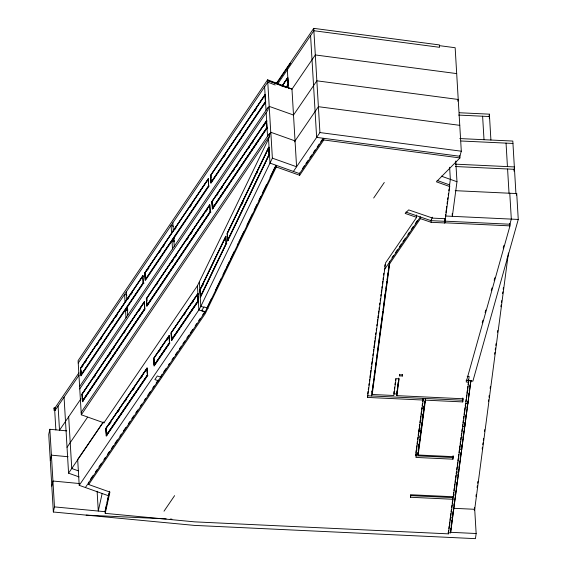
<?xml version="1.0" encoding="UTF-8"?>
<svg xmlns="http://www.w3.org/2000/svg" width="567" height="567" viewBox="0 0 567 567"><rect width="100%" height="100%" fill="white"/><g stroke="black" fill="none" stroke-linecap="round" stroke-linejoin="round"><path stroke-width="0.85" d="M418.007 453.317L417.957 454.408L415.661 454.302M448.596 530.244L448.263 532.739L450.567 532.845L455.478 495.367M489.037 116.745L489.378 114.158L459.383 112.748M489.286 118.297L489.519 116.54L458.646 115.087M513.943 171.085L514.389 167.662M475.947 496.38L476.181 494.622M477.102 487.599L477.315 485.848M477.676 483.212L477.889 481.454M482.184 448.979L482.411 447.221M482.758 444.592L482.978 442.834M483.339 440.205L483.552 438.447M484.494 431.423L484.707 429.666M488.421 401.578L488.648 399.827M488.995 397.191L489.215 395.433M490.15 388.416L490.37 386.659M494.651 354.184L494.885 352.426M495.232 349.789L495.452 348.039M495.806 345.402L496.033 343.645M497.543 332.234L497.762 330.483M500.888 306.782L501.122 305.025M501.469 302.395L501.689 300.638M502.624 293.614L502.844 291.856M503.198 289.227L503.425 287.469M507.125 259.381L507.359 257.624M508.422 252.988L474.707 509.294L453.557 508.294M367.685 394.015L368.04 391.393M368.274 389.642L368.507 387.892M368.855 385.269L369.089 383.519M369.443 380.896L369.677 379.146M369.911 377.395L370.265 374.773M370.499 373.022L370.846 370.4M371.08 368.649L371.314 366.899M371.668 364.276L372.016 361.647M372.25 359.896L372.484 358.153M372.838 355.523L373.072 353.773M373.419 351.15L373.653 349.4M373.887 347.649L374.241 345.027M374.475 343.276L374.83 340.654M375.063 338.903L375.411 336.281M375.645 334.53L375.878 332.779M376.233 330.157L376.467 328.406M376.814 325.777L377.048 324.033M377.282 322.283L377.636 319.653M377.87 317.91L378.217 315.28M378.451 313.53L378.806 310.907M379.039 309.157L379.273 307.406M379.628 304.784L379.862 303.033M380.209 300.411L380.443 298.66M380.797 296.038L381.031 294.287M381.265 292.537L381.612 289.914M381.846 288.164L382.08 286.413M382.434 283.791L382.782 281.161M383.016 279.411L383.249 277.667M383.604 275.038L383.838 273.287M384.766 266.377L384.993 264.669M418.007 452.629L418.148 455.01L453.267 456.662L452.927 459.178L415.944 457.434L416.213 455.429L415.781 455.407L423.188 400.047L367.551 397.424L385.546 262.904L416.632 217.345L416.49 214.964M372.051 392.102L373.228 383.32M373.462 381.57L373.809 378.933M374.043 377.175L374.985 370.159M375.219 368.401L376.041 362.256M376.275 360.499L376.63 357.869M376.864 356.111L377.218 353.482M377.452 351.724L378.387 344.701M378.628 342.95L379.451 336.805M379.684 335.047L380.138 331.624M380.266 330.66L382.853 311.354M383.086 309.596L384.61 298.185M385.673 290.29L384.823 296.64L384.717 294.904M385.907 288.532L386.255 285.896M386.488 284.145L386.843 281.508M387.077 279.758L388.019 272.734M388.253 270.976L389.075 264.832M371.676 395.964L389.586 262.053M425.392 398.566L425.484 400.153L462.743 401.911L463.161 398.771L396.879 395.646L399.133 378.82L396.064 378.678L393.81 395.497L372.193 394.483L389.685 263.705L389.543 261.323M393.824 393.002L394.051 391.322M394.391 388.799L394.618 387.112M394.951 384.589L395.178 382.909M395.518 380.386L395.738 378.699M396.737 393.264L397.077 390.741M397.304 389.054L398.204 382.328M398.431 380.641L398.764 378.118M398.807 378.848L396.787 393.987L393.718 393.845M399.544 375.893L399.7 374.744L402.549 374.879L402.4 376.02L399.544 375.893L399.452 374.305M445.095 218.571L444.677 221.3L431.048 220.655L405.915 212.065M445.669 214.262L445.435 216.006L518.259 219.436L516.721 193.567L455.209 190.668M445.903 212.512L446.257 209.896M446.491 208.153L446.725 206.409M447.072 203.794L447.42 201.172M447.654 199.428L447.887 197.685M448.242 195.069L448.476 193.319M448.823 190.703L449.057 188.96M449.291 187.216L450.34 179.363L449.624 167.258M420.338 217.062L420.431 218.642L431.147 222.307L444.776 222.951L445.343 218.727L432.749 218.132L408.665 209.896L405.178 213.433L416.632 217.345M509.839 223.49L509.981 225.872L444.847 222.803L449.702 186.55L449.56 184.169M415.887 452.586L416.228 450.014M416.462 448.299L416.802 445.726M417.036 444.018L417.376 441.445M417.61 439.73L417.95 437.157M418.177 435.442L418.524 432.876M421.054 431.267L418.751 431.161L419.091 428.624M419.318 426.93L419.658 424.392M419.885 422.698L420.225 420.154M420.452 418.467L420.792 415.923M421.019 414.236L421.359 411.692M421.586 409.998L421.777 407.793M422.146 405.823L422.472 403.335M422.698 401.677L423.138 398.367L462.644 400.259L462.856 398.686M416.072 454.103L415.845 455.776L452.835 457.519L453.054 455.847M106.596 504.169L105.093 510.98L105.235 513.362L194.722 521.86L448.384 533.852L453.012 499.272L410.565 497.266L410.898 494.757L453.345 496.756L468.661 382.278L468.519 379.897M418.148 450.141L418.382 448.398M418.737 445.782L418.97 444.032M419.318 441.417L419.552 439.673M419.899 437.058L420.133 435.314M420.487 432.692L420.721 430.948M420.969 429.084L421.203 427.334M421.55 424.711L421.784 422.968M422.139 420.338L422.372 418.595M422.72 415.965L422.954 414.222M423.308 411.592L423.542 409.849M423.79 407.985L424.024 406.256M424.364 403.669L424.598 401.946M418.24 450.885L418.701 448.107M418.822 446.534L419.169 443.918M419.396 442.905L419.863 439.432M419.984 437.823L420.324 435.959M420.452 434.343L420.92 430.863M421.139 429.906L421.479 427.369M421.706 425.675L422.153 422.287M422.202 421.281L422.55 418.673M422.833 417.213L423.712 409.962M423.946 408.219L424.307 406.199M424.414 404.739L424.881 401.932M418.148 455.01L425.484 400.153M455.74 161.028L456.974 181.723L452.346 216.332L452.19 213.738M452.962 457.682L453.182 456.081M462.601 399.529L462.814 397.956M448.816 528.586L449.149 526.091M449.376 524.425L449.709 521.931M449.929 520.272L450.262 517.777L452.565 517.884L452.402 515.835M450.489 516.083L450.829 513.546M451.056 511.852L451.396 509.315M451.623 507.621L451.963 505.084M452.19 503.39L452.53 500.852M452.757 499.158L453.097 496.621M453.664 492.39L453.324 494.927L455.62 495.034L455.592 494.516M453.891 490.696L454.224 488.152M454.451 486.465L454.791 483.92M455.017 482.233L455.358 479.689M455.584 477.995L455.925 475.458M456.151 473.764L456.378 472.077L458.682 472.183L458.646 471.666M456.719 469.533L457.059 466.995M457.286 465.301L457.626 462.764M457.853 461.07L458.193 458.533M458.419 456.839L458.753 454.302M458.979 452.608L459.32 450.07M459.546 448.377L459.887 445.839M460.113 444.145L460.454 441.608M460.68 439.914L461.021 437.37M461.247 435.683L461.588 433.138M461.814 431.452L462.155 428.907M464.763 425.959L464.791 426.476L462.495 426.37L462.722 424.676M462.948 422.982L463.282 420.445M463.508 418.751L463.849 416.213M464.075 414.52L464.416 411.982M464.642 410.288L464.983 407.751M465.209 406.057L465.55 403.52L467.853 403.626L467.683 401.578M465.776 401.805L466.124 399.232M466.35 397.517L466.698 394.951M466.924 393.236L467.272 390.663M467.499 388.948L467.839 386.382M468.073 384.667L469.129 376.41L467.208 376.318M450.517 530.365L450.744 528.657M451.091 526.098L451.318 524.39M451.658 521.831L451.885 520.123M452.714 513.957L453.061 511.328M453.295 509.584L453.529 507.834M453.883 505.211L454.117 503.461M454.465 500.838L454.699 499.088M455.535 492.851L455.769 491.1M456.123 488.478L456.357 486.727M456.704 484.105L456.938 482.354M457.293 479.732L457.526 477.988M457.874 475.359L458.108 473.615M458.944 467.378L459.178 465.627M459.532 463.005L459.766 461.254M460.113 458.632L460.347 456.882M460.702 454.259L460.936 452.509M461.765 446.272L461.999 444.521M462.353 441.899L462.7 439.276M462.934 437.526L463.168 435.782M463.522 433.153L463.756 431.409M464.104 428.78L464.338 427.036M464.706 424.293L464.94 422.55M465.174 420.799L465.408 419.048M465.762 416.426L465.996 414.675M466.343 412.053L466.577 410.302M466.932 407.68L467.165 405.929M467.527 403.194L467.761 401.45M468.583 395.341L468.817 393.597M469.164 390.982L469.398 389.238M469.745 386.616L469.979 384.873M470.334 382.257L470.567 380.514M455.563 494.743L470.943 380.485L450.567 532.845M474.26 510.208L474.607 507.635L476.145 533.512L475.451 538.65L194.297 525.389L53.348 512.001L48.741 434.393L49.861 429.283L66.715 430.877M50.279 460.262L51.399 455.152L68.111 456.74M51.817 486.132L52.937 481.022L79.323 483.523M53.348 512.001L54.475 506.891L49.861 429.283M102.152 493.496L98.289 511.051L97.113 491.22M106.965 502.468L109.027 493.106M105.143 511.703L109.651 491.199M105.235 513.362L109.913 492.085L88.665 484.523L88.523 482.141M516.289 195.105L516.721 193.567M482.226 322.779L482.942 320.235M485.09 312.587L485.806 310.036M491.291 290.488L492 287.944M494.148 280.296L494.863 277.745M503.212 248.006L503.921 245.454M509.407 225.907L511.314 219.11L509.776 193.241M509.981 225.872L466.187 381.96L468.661 382.278M518.259 219.436L472.878 381.18L466.088 380.301L470.943 380.485M457.746 101.16L458.228 99.466L316.854 80.819L293.245 115.42M439.475 45.658L455.152 47.727L461.304 151.205L459.851 156.279L316.634 137.384L310.581 35.558M431.048 220.655L432.387 217.175M103.903 422.833L197.422 285.768L269.701 136.491L269.601 134.84L270.835 132.288L272.373 158.158L200.81 306.435L198.861 309.986L79.217 485.331L108.637 495.806M199.853 289.886L225.801 236.12L226.261 243.881L200.314 297.647M268.701 147.236L227.126 233.377L227.587 241.138L269.162 154.997L268.701 147.236L269.282 147.377M268.68 147.675L227.247 233.363L227.721 240.16L228.232 240.28L228.125 238.587M200.52 296.69L200.116 289.914L225.857 236.581L199.974 289.879L200.449 296.676L226.261 243.356M269.155 154.472L227.792 240.174L227.388 233.398L268.751 147.696M202.476 286.037L203.241 284.45M241.613 204.935L243.144 201.76M256.929 173.19L257.694 171.603M200.378 296.654L226.183 243.342M227.65 240.139L269.084 154.451M207.324 307.222L207.316 308.058M207.657 306.534L211.505 298.561M215.736 289.787L221.13 278.624M223.051 274.634L225.744 269.049M226.517 267.454L229.592 261.075M230.365 259.48L234.256 251.415M237.29 245.128L238.062 243.534M238.827 241.939L243.831 231.57M246.914 225.191L252.301 214.028M254.222 210.038L256.915 204.46M258.843 200.47L260.763 196.487M262.691 192.497L266.54 184.523M270.005 177.343L275.002 166.981M276.2 165.309L205.169 311.985L85.383 487.528M276.207 165.38L276.299 166.967L205.261 313.636L88.665 484.523M205.119 311.255L205.254 311.829M291.516 88.828L267.631 79.791L78.09 360.669L81.308 414.789L104.101 422.897M78.232 363.05L267.773 82.172L275.222 84.986M265.065 94.583L210.378 175.621L210.839 183.382L265.526 102.344M143.288 276.278L142.735 276.086L80.585 368.189L81.124 375.021M208.153 179.144L208.628 185.948L145.393 279.651L144.989 272.876L208.224 179.165L144.918 272.847L145.322 279.623L208.557 185.919L209.11 186.111M265.895 101.968L265.342 101.776L210.938 182.397L210.534 175.621L264.938 94.994L265.413 101.798M142.87 276.136L80.649 368.217L81.074 374.17M81.627 367.657L83.101 365.46M85.078 362.54L86.56 360.343M96.914 344.991L98.396 342.801M100.366 339.874L101.847 337.684M112.209 322.332L113.691 320.142M115.661 317.215L117.142 315.025M127.497 299.674L128.978 297.477M130.956 294.557L132.43 292.359M147.448 270.112L148.93 267.915M159.306 252.542L160.787 250.345M162.764 247.418L164.246 245.22M174.615 229.848L176.103 227.65M189.931 207.153L191.412 204.956M223.944 156.754L225.425 154.557M239.274 134.032L240.762 131.835M254.611 111.316L256.093 109.112M276.037 83.831L313.735 28.35L439.432 44.928L439.574 47.309L313.877 30.731L277.476 84.292M276.859 83.356L290.432 63.291L287.249 67.962L288.447 88.31M80.982 374.971L143.139 282.862L142.735 276.086M81.053 374.993L143.274 282.912M210.669 175.664L211.073 182.446L265.476 101.819M143.323 283.436L80.89 375.956L80.429 368.196L142.863 275.675L143.323 283.436L143.876 283.628M125.541 310.794L127.525 307.86M172.368 241.4L174.338 238.487M126.802 310.808L127.781 309.355M173.346 241.84L174.317 240.394M281.884 86.106L287.809 77.551M79.628 386.538L267.922 107.503L268.063 109.885L79.77 388.919M286.243 80.89L287.724 78.685M267.971 108.233L269.212 106.383L293.508 115.03M286.59 86.737L288.071 84.54M286.654 86.765L288.206 84.589L287.738 77.785L282.295 85.851L287.667 77.764L288.256 85.107L286.782 87.297M266.603 120.452L211.916 201.491L212.377 209.251L267.064 128.213L267.617 128.404M82.258 394.108L144.408 302.005L82.116 394.065L82.591 400.862L144.812 308.781L82.662 400.89L82.187 394.086M267.029 121.062L266.476 120.863L266.951 127.667L212.54 208.287L212.136 201.512L266.61 120.913L212.072 201.491L212.476 208.266L213.022 208.458M94.016 377.445L95.497 375.248M108.318 356.246L110.785 352.589M112.755 349.662L114.236 347.472M123.613 333.58L125.087 331.39M138.901 310.922L140.382 308.732M156.393 285.003L157.874 282.805M171.709 262.308L173.19 260.111M175.168 257.184L176.649 254.987M187.025 239.614L188.506 237.417M190.484 234.49L191.965 232.293M202.341 216.92L203.822 214.723M205.793 211.796L207.281 209.599M216.58 195.821L218.061 193.616M221.031 189.222L222.512 187.025M232.895 171.631L234.384 169.434M236.361 166.5L237.842 164.302M248.233 148.908L249.714 146.711M251.691 143.777L253.18 141.58M263.563 126.193L265.044 123.989M212.476 208.266L266.88 127.646L267.426 127.837M209.691 205.013L210.166 211.817L146.931 305.521L210.229 211.838M212.611 208.316L267.014 127.695M210.279 212.356L146.768 306.478L146.307 298.717L209.818 204.595L210.279 212.356L210.832 212.554M81.166 412.407L269.084 133.94L269.226 136.321L81.308 414.789M269.127 134.67L270.75 132.253L267.631 79.791M54.956 407.964L53.936 408.105L54.078 410.487L55.098 410.345L54.956 407.964L78.898 372.88M54.638 409.225L54.843 408.92L54.942 410.572L79.04 375.262M80.968 398.757L59.514 430.197L58.075 405.979M67.034 447.299L87.58 417.184M103.314 421.898L77.679 459.461L79.217 485.331M294.386 141.863L318.392 106.688L459.766 125.335M79.054 476.897L68.572 473.169L103.01 422.698M197.727 293.72L171.05 332.815L171.51 340.576L198.188 301.481L197.727 293.72L198.273 293.912M147.087 368.408L105.951 428.446L106.426 435.243L147.42 375.163M198.145 294.33L197.6 294.131L171.206 332.815L171.61 339.59L172.155 339.782M106.49 435.272L147.491 375.191L147.016 368.387L106.022 428.468L106.44 434.421M169.157 336.061L153.855 358.365L154.252 365.148L169.49 342.815M197.6 294.131L198.067 300.935L171.744 339.64L171.269 332.836L197.734 294.181M109.466 424.293L110.948 422.124M117.858 411.989L119.339 409.821M125.272 401.131L126.753 398.962M132.678 390.273L134.159 388.104M141.077 377.969L142.558 375.793M159.249 351.334L160.723 349.173M166.62 340.526L168.094 338.364M183.701 315.493L185.196 313.303M192.17 303.083L193.666 300.9M146.945 368.359L147.349 375.141L106.355 435.222L106.901 435.421M169.427 342.787L154.189 365.12L153.785 358.344L169.023 336.011L169.427 342.787L169.972 342.985M171.61 339.59L197.996 300.914M171.673 339.612L198.138 300.964M154.323 365.169L169.561 342.837M293.401 171.432L319.93 132.558L313.735 28.35M90.514 479.221L93.002 475.578M95.49 471.928L96.978 469.745M98.97 466.825L101.458 463.182M103.945 459.532L105.441 457.342M107.432 454.429L109.424 451.509M111.415 448.596L113.4 445.676M114.895 443.486L117.383 439.843M119.871 436.193L121.366 434.01M123.358 431.09L125.846 427.447M128.333 423.797L129.822 421.607M131.813 418.694L133.805 415.774M135.796 412.861L137.788 409.941M140.276 406.291L141.764 404.108M144.259 400.458L145.747 398.275M147.739 395.355L150.227 391.705M152.714 388.062L154.21 385.872M156.201 382.959L158.186 380.039L158.236 380.769M161.156 375.687L162.148 374.241M163.629 372.072L166.096 368.451M168.569 364.829L169.554 363.383M172.028 359.762L173.509 357.593M175.479 354.694L177.457 351.802M179.434 348.903L181.412 346.005M182.893 343.836L184.87 340.937M186.848 338.045L188.818 335.147M190.299 332.978L192.773 329.356M195.239 325.734L196.728 323.566M198.698 320.667L200.179 318.498M202.653 314.876L204.134 312.708M302.48 168.576L304.444 165.699M305.918 163.53L307.888 160.652M309.851 157.768L311.822 154.883M313.296 152.721L315.259 149.837M317.229 146.959L319.2 144.075M320.674 141.913L322.637 139.028M323.665 138.313L299.567 173.63L269.984 163.098L268.545 138.887M276.299 166.967L299.667 175.281L323.764 139.971L323.672 138.383M373.681 198.018L384.284 182.482M164.005 511.193L174.601 495.65M392.024 257.687L393.512 255.511M395.497 252.606L397.481 249.693M399.466 246.787L401.443 243.881M402.931 241.698L405.412 238.069M407.893 234.433L409.381 232.25M411.366 229.344L413.35 226.439M415.327 223.533L417.312 220.627M384.306 269.793L420.331 216.991M389.685 263.705L420.431 218.642M459.809 155.556L459.95 157.931L436.384 181.809L449.702 186.55M425.335 398.53L417.957 454.408L417.865 452.771M459.794 138.568L512.809 141.063L515.927 193.531M461.028 140.999L512.951 143.444M455.386 164.154L514.347 166.932M455.528 166.535L514.489 169.313M444.748 221.144L509.882 224.22M367.451 395.766L422.897 398.381M421.813 408.311L424.109 408.417L423.946 406.369M459.433 449.22L461.736 449.333L461.708 448.816M410.465 495.615L452.976 497.62M86.17 515.12L166.188 518.89M170.178 519.081L171.943 519.166M450.496 532.3L476.145 533.512M54.475 506.891L105.49 511.739M53.936 408.105L55.694 408.275M456.69 73.597L315.316 54.949L291.672 89.6L291.629 88.87M319.93 132.558L461.304 151.205M323.764 139.971L459.95 157.931M268.708 147.441L269.29 147.583M269.183 147.796L268.609 147.661L269.006 154.437L269.587 154.578M269.112 154.217L269.694 154.359M269.162 154.997L269.743 155.138M227.544 240.358L228.125 240.5M226.219 243.108L226.8 243.243M226.694 243.463L226.113 243.321L225.709 236.545M203.872 307.229L200.81 306.435L199.371 282.217M205.169 311.985L198.861 309.986L197.422 285.768M265.08 95.043L210.605 175.642L211.002 182.418M267.022 127.433L267.567 127.632M210.534 175.621L211.08 175.813L211.186 177.506M210.392 175.827L210.931 175.813M212.136 201.512L212.561 207.465M212.334 208.472L212.88 208.67M210.237 211.583L210.782 211.775M210.648 211.987L210.095 211.789L146.86 305.5L146.456 298.717L209.762 205.034L146.527 298.745L147.002 305.542M142.877 275.881L143.423 276.072M143.281 282.657L143.827 282.848M143.139 282.862L143.685 283.061M83.073 401.032L82.52 400.841L144.677 308.732L144.273 301.956M82.378 401.046L82.931 401.238M441.339 176.16L456.974 181.723M437.122 180.448L449.603 184.892M270.75 132.253L295.046 140.9M272.373 158.158L296.584 166.769L291.97 89.161L267.681 80.514L286.711 87.722M173.41 226.254L171.099 225.432L171.553 233.15M174.331 241.733L172.021 240.911L172.496 248.927M197.734 293.926L198.287 294.124M198.188 301.481L198.733 301.672M208.089 308.328L204.092 306.91L201.618 310.532L205.615 311.956M126.902 295.18L124.591 294.358L125.045 302.076M127.823 310.659L125.505 309.837L125.98 317.846M171.468 339.796L172.014 339.994M161.326 377.36L157.328 375.935L154.855 379.564L158.852 380.989M147.349 375.141L147.902 375.333M106.213 435.428L106.759 435.626M78.203 470.801L71.754 468.505L68.678 416.766M506.048 143.118L507.444 166.606M507.585 168.987L509.024 193.205M489.378 114.158L490.916 140.035M482.616 116.214L484.012 139.709M464.635 423.095L464.791 425.732M462.537 398.53L462.743 401.911M462.459 425.852L462.495 426.37M444.705 220.421L444.847 222.803M444.634 220.57L444.776 222.951M458.575 469.674L458.682 471.439M458.512 470.135L458.618 471.893M452.835 457.59L452.927 459.178M452.913 497.684L453.012 499.272M450.503 529.996L450.609 531.761M431.005 219.925L431.147 222.307M448.291 532.264L448.384 533.852M424.01 405.915L424.109 407.673M423.088 398.459L423.188 400.047M418.722 430.644L418.751 431.161M416.121 453.841L416.213 455.429M410.423 494.885L410.565 497.266M402.301 374.44L402.4 376.02M396.68 392.258L396.879 395.646M371.987 391.095L372.193 394.483M367.459 395.837L367.551 397.424M299.525 172.9L299.667 175.281M264.626 86.843L266.022 110.331M266.157 112.713L267.553 136.2M212.774 204.226L212.873 205.92M172.85 222.838L173.311 230.556M173.771 238.317L174.246 246.326M171.957 336.394L172.056 338.088M160.659 376.417L160.709 377.14M154.38 359.386L154.486 361.08M147.009 298.908L147.108 300.609M126.342 291.764L126.795 299.482M127.256 307.243L127.731 315.252M106.752 432.876L106.851 434.57M81.279 370.924L81.386 372.618M82.917 398.495L83.023 400.189M64.064 397.212L68.572 473.169M54.687 410.09L55.864 429.921M208.28 178.725L144.769 272.847L145.23 280.608L208.748 186.486L208.28 178.725M144.401 301.545L81.967 394.065L82.428 401.826L144.861 309.306L144.401 301.545M147.08 367.948L105.795 428.446L106.256 436.207L147.54 375.708L147.08 367.948M169.15 335.593L153.629 358.344L154.089 366.105L169.611 343.361L169.15 335.593"/></g></svg>
